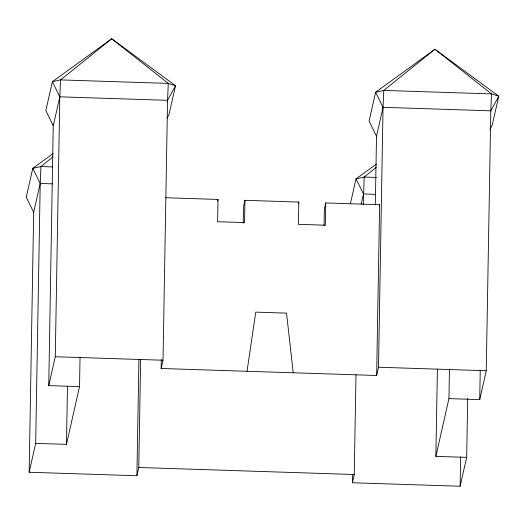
<?xml version="1.0" encoding="UTF-8"?>
<svg xmlns="http://www.w3.org/2000/svg" width="525" height="525" viewBox="0 0 525 525"><rect width="100%" height="100%" fill="white"/><g stroke="black" fill="none" stroke-linecap="round" stroke-linejoin="round"><path stroke-width="0.79" d="M140.648 359.618L138.764 467.493L136.894 475.748L29.151 472.244L33.685 212.33L40.215 183.455L40.943 166.537L52.946 156.883M29.151 472.244L35.68 443.369L40.215 183.455L32.78 168.348L53.222 153.549M80.043 357.19L79.531 386.61L48.746 385.613L53.255 124.097M48.746 385.613L55.276 356.738L59.811 96.823L60.539 79.905L111.713 38.752L175.514 85.719L168.984 114.594L167.088 118.072M35.68 443.369L66.465 444.367L67.476 386.348M136.894 475.748L138.928 359.317M489.943 129.275L492.22 125.101L498.75 96.226L434.949 49.252L383.775 90.412L383.047 107.323L378.512 367.238L376.648 375.493L161.155 368.484L161.313 359.5M161.155 368.484L163.019 360.235L167.56 100.321L168.282 83.409L111.713 38.752L52.375 81.716L45.846 110.598L53.281 125.698L59.811 96.823L52.375 81.716L60.539 79.905L168.282 83.409L175.514 85.719L167.56 100.321L167.206 101.883M165.769 197.741L218.006 199.434L217.619 221.714L244.558 222.593L244.945 200.314L298.817 202.066L298.43 224.339L325.369 225.218L325.756 202.939L379.627 204.691L376.648 375.493M243.252 223.21L243.548 206.502L244.945 200.314M324.063 225.835L324.358 209.127L325.756 202.939M467.696 398.337L466.666 457.373L460.13 486.248L352.387 482.751L352.531 474.548M352.387 482.751L354.25 474.502L355.996 374.798M363.267 204.606L364.179 177.043L376.182 167.39M375.316 205.006L376.517 136.205L383.047 107.323L375.611 92.223L434.949 49.252L491.518 93.909L498.75 96.226L490.796 110.828L486.255 370.742L479.725 399.617L448.941 398.619L435.881 456.376L466.666 457.373M435.881 456.376L437.404 368.931M448.941 398.619L449.452 369.2M460.13 486.248L460.648 456.737M479.725 399.617L480.244 370.099M247.032 371.28L255.767 312.119L286.552 313.123L293.206 372.776M66.465 444.367L79.531 386.61M217.658 200.983L218.006 199.434M298.469 203.608L298.817 202.066M350.372 203.831L356.016 178.854L376.458 164.056M361.161 204.107L363.458 193.955L356.016 178.854L364.179 177.043L376.425 177.443M379.28 206.24L379.627 204.691M59.811 96.823L167.56 100.321M383.047 107.323L490.796 110.828L491.518 93.909L383.775 90.412L375.611 92.223L369.082 121.098L376.517 136.205M52.369 166.911L40.943 166.537L32.78 168.348L26.25 197.229L33.685 212.33M40.215 183.455L52.461 183.848M363.458 193.955L375.697 194.355M55.276 356.738L163.019 360.235M378.512 367.238L486.255 370.742M138.764 467.493L354.25 474.502"/></g></svg>
